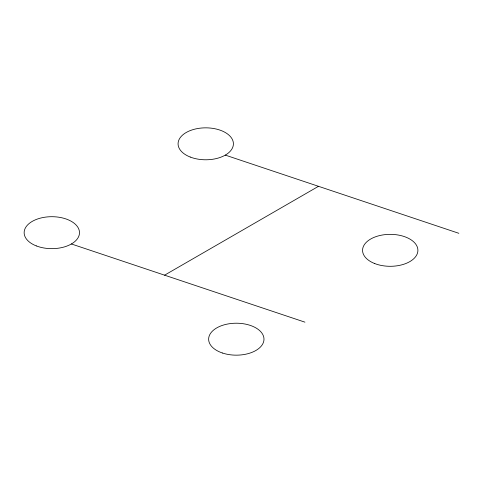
<?xml version="1.0" encoding="UTF-8"?>
<svg xmlns="http://www.w3.org/2000/svg" width="483" height="483" viewBox="0 0 483 483"><rect width="100%" height="100%" fill="white"/><g stroke="black" fill="none" stroke-linecap="round" stroke-linejoin="round"><path stroke-width="0.72" d="M164.582 275.171L318.496 186.311M225.301 155.109L458.85 233.301M71.387 243.969L304.936 322.161M190.23 157.041A27.67 15.975 0 0 0 233.337 144.954A27.67 15.975 0 0 0 193.647 129.444A27.67 15.975 0 0 0 190.23 157.041M374.717 263.555A27.67 15.975 0 0 0 417.831 251.468A27.67 15.975 0 0 0 378.135 235.958A27.67 15.975 0 0 0 374.717 263.555M36.31 245.907A27.67 15.975 0 0 0 79.423 233.814A27.67 15.975 0 0 0 39.733 218.304A27.67 15.975 0 0 0 36.31 245.907M222.476 353.025A27.67 15.975 0 0 0 263.984 339.187A27.67 15.975 0 0 0 222.476 325.355A27.67 15.975 0 0 0 222.476 353.025"/></g></svg>
